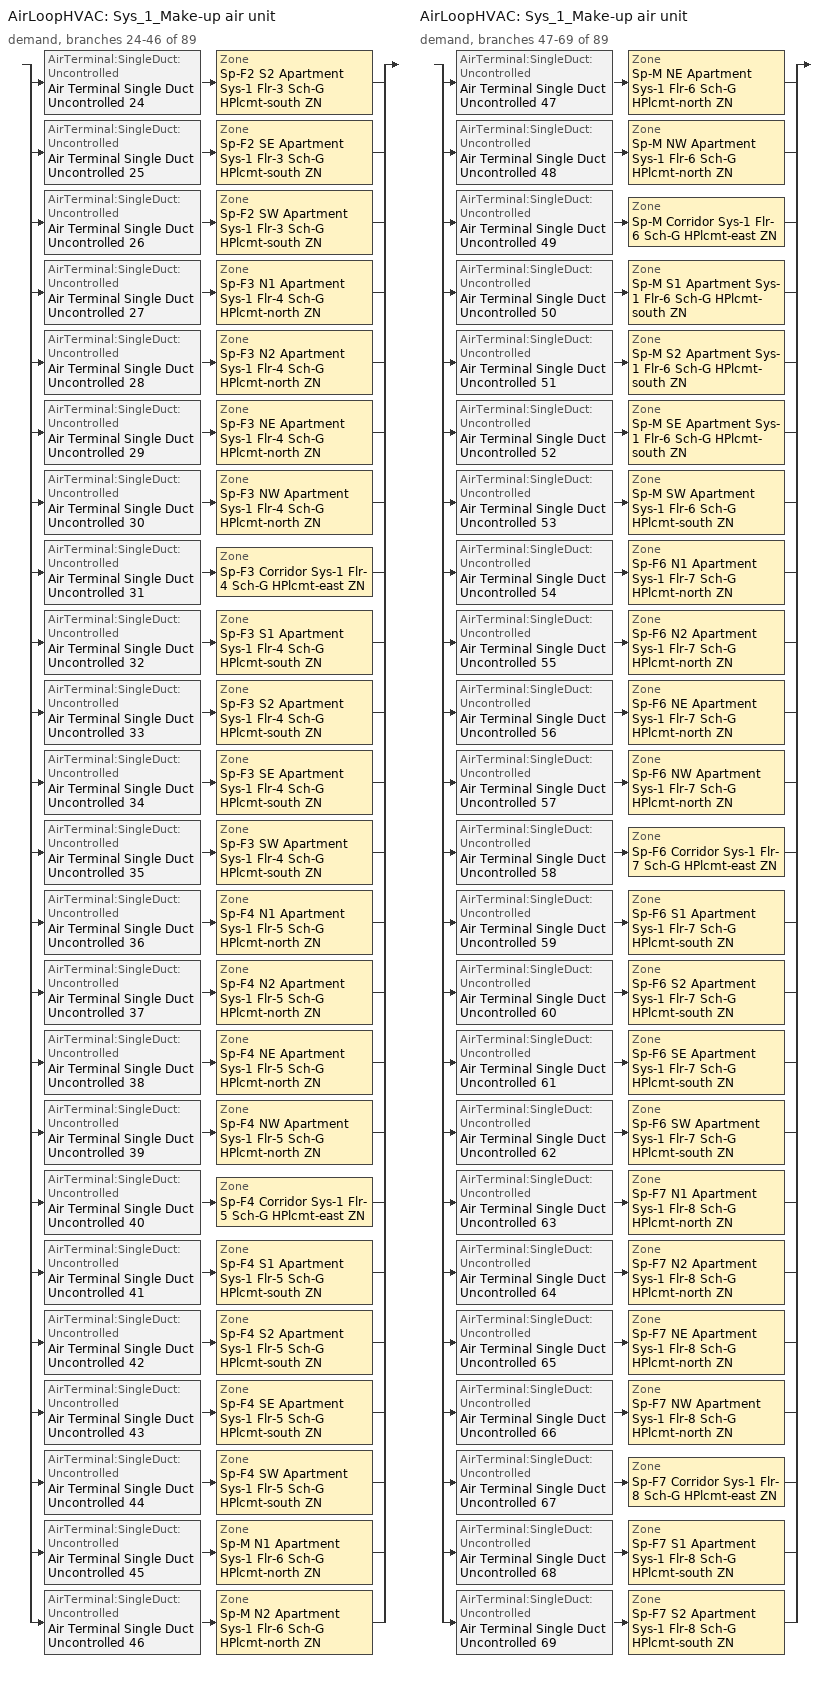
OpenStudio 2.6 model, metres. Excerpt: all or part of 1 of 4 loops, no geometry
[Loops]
AirLoopHVAC 'Sys_1_Make-up air unit'
 demand, branches 24-46 of 89: split
  | AirTerminal:SingleDuct:Uncontrolled 'Air Terminal Single Duct Uncontrolled 24' > Zone 'Sp-F2 S2 Apartment Sys-1 Flr-3 Sch-G HPlcmt-south ZN'
  | AirTerminal:SingleDuct:Uncontrolled 'Air Terminal Single Duct Uncontrolled 25' > Zone 'Sp-F2 SE Apartment Sys-1 Flr-3 Sch-G HPlcmt-south ZN'
  | AirTerminal:SingleDuct:Uncontrolled 'Air Terminal Single Duct Uncontrolled 26' > Zone 'Sp-F2 SW Apartment Sys-1 Flr-3 Sch-G HPlcmt-south ZN'
  | AirTerminal:SingleDuct:Uncontrolled 'Air Terminal Single Duct Uncontrolled 27' > Zone 'Sp-F3 N1 Apartment Sys-1 Flr-4 Sch-G HPlcmt-north ZN'
  | AirTerminal:SingleDuct:Uncontrolled 'Air Terminal Single Duct Uncontrolled 28' > Zone 'Sp-F3 N2 Apartment Sys-1 Flr-4 Sch-G HPlcmt-north ZN'
  | AirTerminal:SingleDuct:Uncontrolled 'Air Terminal Single Duct Uncontrolled 29' > Zone 'Sp-F3 NE Apartment Sys-1 Flr-4 Sch-G HPlcmt-north ZN'
  | AirTerminal:SingleDuct:Uncontrolled 'Air Terminal Single Duct Uncontrolled 30' > Zone 'Sp-F3 NW Apartment Sys-1 Flr-4 Sch-G HPlcmt-north ZN'
  | AirTerminal:SingleDuct:Uncontrolled 'Air Terminal Single Duct Uncontrolled 31' > Zone 'Sp-F3 Corridor Sys-1 Flr-4 Sch-G HPlcmt-east ZN'
  | AirTerminal:SingleDuct:Uncontrolled 'Air Terminal Single Duct Uncontrolled 32' > Zone 'Sp-F3 S1 Apartment Sys-1 Flr-4 Sch-G HPlcmt-south ZN'
  | AirTerminal:SingleDuct:Uncontrolled 'Air Terminal Single Duct Uncontrolled 33' > Zone 'Sp-F3 S2 Apartment Sys-1 Flr-4 Sch-G HPlcmt-south ZN'
  | AirTerminal:SingleDuct:Uncontrolled 'Air Terminal Single Duct Uncontrolled 34' > Zone 'Sp-F3 SE Apartment Sys-1 Flr-4 Sch-G HPlcmt-south ZN'
  | AirTerminal:SingleDuct:Uncontrolled 'Air Terminal Single Duct Uncontrolled 35' > Zone 'Sp-F3 SW Apartment Sys-1 Flr-4 Sch-G HPlcmt-south ZN'
  | AirTerminal:SingleDuct:Uncontrolled 'Air Terminal Single Duct Uncontrolled 36' > Zone 'Sp-F4 N1 Apartment Sys-1 Flr-5 Sch-G HPlcmt-north ZN'
  | AirTerminal:SingleDuct:Uncontrolled 'Air Terminal Single Duct Uncontrolled 37' > Zone 'Sp-F4 N2 Apartment Sys-1 Flr-5 Sch-G HPlcmt-north ZN'
  | AirTerminal:SingleDuct:Uncontrolled 'Air Terminal Single Duct Uncontrolled 38' > Zone 'Sp-F4 NE Apartment Sys-1 Flr-5 Sch-G HPlcmt-north ZN'
  | AirTerminal:SingleDuct:Uncontrolled 'Air Terminal Single Duct Uncontrolled 39' > Zone 'Sp-F4 NW Apartment Sys-1 Flr-5 Sch-G HPlcmt-north ZN'
  | AirTerminal:SingleDuct:Uncontrolled 'Air Terminal Single Duct Uncontrolled 40' > Zone 'Sp-F4 Corridor Sys-1 Flr-5 Sch-G HPlcmt-east ZN'
  | AirTerminal:SingleDuct:Uncontrolled 'Air Terminal Single Duct Uncontrolled 41' > Zone 'Sp-F4 S1 Apartment Sys-1 Flr-5 Sch-G HPlcmt-south ZN'
  | AirTerminal:SingleDuct:Uncontrolled 'Air Terminal Single Duct Uncontrolled 42' > Zone 'Sp-F4 S2 Apartment Sys-1 Flr-5 Sch-G HPlcmt-south ZN'
  | AirTerminal:SingleDuct:Uncontrolled 'Air Terminal Single Duct Uncontrolled 43' > Zone 'Sp-F4 SE Apartment Sys-1 Flr-5 Sch-G HPlcmt-south ZN'
  | AirTerminal:SingleDuct:Uncontrolled 'Air Terminal Single Duct Uncontrolled 44' > Zone 'Sp-F4 SW Apartment Sys-1 Flr-5 Sch-G HPlcmt-south ZN'
  | AirTerminal:SingleDuct:Uncontrolled 'Air Terminal Single Duct Uncontrolled 45' > Zone 'Sp-M N1 Apartment Sys-1 Flr-6 Sch-G HPlcmt-north ZN'
  | AirTerminal:SingleDuct:Uncontrolled 'Air Terminal Single Duct Uncontrolled 46' > Zone 'Sp-M N2 Apartment Sys-1 Flr-6 Sch-G HPlcmt-north ZN'
AirLoopHVAC 'Sys_1_Make-up air unit'
 demand, branches 47-69 of 89: split
  | AirTerminal:SingleDuct:Uncontrolled 'Air Terminal Single Duct Uncontrolled 47' > Zone 'Sp-M NE Apartment Sys-1 Flr-6 Sch-G HPlcmt-north ZN'
  | AirTerminal:SingleDuct:Uncontrolled 'Air Terminal Single Duct Uncontrolled 48' > Zone 'Sp-M NW Apartment Sys-1 Flr-6 Sch-G HPlcmt-north ZN'
  | AirTerminal:SingleDuct:Uncontrolled 'Air Terminal Single Duct Uncontrolled 49' > Zone 'Sp-M Corridor Sys-1 Flr-6 Sch-G HPlcmt-east ZN'
  | AirTerminal:SingleDuct:Uncontrolled 'Air Terminal Single Duct Uncontrolled 50' > Zone 'Sp-M S1 Apartment Sys-1 Flr-6 Sch-G HPlcmt-south ZN'
  | AirTerminal:SingleDuct:Uncontrolled 'Air Terminal Single Duct Uncontrolled 51' > Zone 'Sp-M S2 Apartment Sys-1 Flr-6 Sch-G HPlcmt-south ZN'
  | AirTerminal:SingleDuct:Uncontrolled 'Air Terminal Single Duct Uncontrolled 52' > Zone 'Sp-M SE Apartment Sys-1 Flr-6 Sch-G HPlcmt-south ZN'
  | AirTerminal:SingleDuct:Uncontrolled 'Air Terminal Single Duct Uncontrolled 53' > Zone 'Sp-M SW Apartment Sys-1 Flr-6 Sch-G HPlcmt-south ZN'
  | AirTerminal:SingleDuct:Uncontrolled 'Air Terminal Single Duct Uncontrolled 54' > Zone 'Sp-F6 N1 Apartment Sys-1 Flr-7 Sch-G HPlcmt-north ZN'
  | AirTerminal:SingleDuct:Uncontrolled 'Air Terminal Single Duct Uncontrolled 55' > Zone 'Sp-F6 N2 Apartment Sys-1 Flr-7 Sch-G HPlcmt-north ZN'
  | AirTerminal:SingleDuct:Uncontrolled 'Air Terminal Single Duct Uncontrolled 56' > Zone 'Sp-F6 NE Apartment Sys-1 Flr-7 Sch-G HPlcmt-north ZN'
  | AirTerminal:SingleDuct:Uncontrolled 'Air Terminal Single Duct Uncontrolled 57' > Zone 'Sp-F6 NW Apartment Sys-1 Flr-7 Sch-G HPlcmt-north ZN'
  | AirTerminal:SingleDuct:Uncontrolled 'Air Terminal Single Duct Uncontrolled 58' > Zone 'Sp-F6 Corridor Sys-1 Flr-7 Sch-G HPlcmt-east ZN'
  | AirTerminal:SingleDuct:Uncontrolled 'Air Terminal Single Duct Uncontrolled 59' > Zone 'Sp-F6 S1 Apartment Sys-1 Flr-7 Sch-G HPlcmt-south ZN'
  | AirTerminal:SingleDuct:Uncontrolled 'Air Terminal Single Duct Uncontrolled 60' > Zone 'Sp-F6 S2 Apartment Sys-1 Flr-7 Sch-G HPlcmt-south ZN'
  | AirTerminal:SingleDuct:Uncontrolled 'Air Terminal Single Duct Uncontrolled 61' > Zone 'Sp-F6 SE Apartment Sys-1 Flr-7 Sch-G HPlcmt-south ZN'
  | AirTerminal:SingleDuct:Uncontrolled 'Air Terminal Single Duct Uncontrolled 62' > Zone 'Sp-F6 SW Apartment Sys-1 Flr-7 Sch-G HPlcmt-south ZN'
  | AirTerminal:SingleDuct:Uncontrolled 'Air Terminal Single Duct Uncontrolled 63' > Zone 'Sp-F7 N1 Apartment Sys-1 Flr-8 Sch-G HPlcmt-north ZN'
  | AirTerminal:SingleDuct:Uncontrolled 'Air Terminal Single Duct Uncontrolled 64' > Zone 'Sp-F7 N2 Apartment Sys-1 Flr-8 Sch-G HPlcmt-north ZN'
  | AirTerminal:SingleDuct:Uncontrolled 'Air Terminal Single Duct Uncontrolled 65' > Zone 'Sp-F7 NE Apartment Sys-1 Flr-8 Sch-G HPlcmt-north ZN'
  | AirTerminal:SingleDuct:Uncontrolled 'Air Terminal Single Duct Uncontrolled 66' > Zone 'Sp-F7 NW Apartment Sys-1 Flr-8 Sch-G HPlcmt-north ZN'
  | AirTerminal:SingleDuct:Uncontrolled 'Air Terminal Single Duct Uncontrolled 67' > Zone 'Sp-F7 Corridor Sys-1 Flr-8 Sch-G HPlcmt-east ZN'
  | AirTerminal:SingleDuct:Uncontrolled 'Air Terminal Single Duct Uncontrolled 68' > Zone 'Sp-F7 S1 Apartment Sys-1 Flr-8 Sch-G HPlcmt-south ZN'
  | AirTerminal:SingleDuct:Uncontrolled 'Air Terminal Single Duct Uncontrolled 69' > Zone 'Sp-F7 S2 Apartment Sys-1 Flr-8 Sch-G HPlcmt-south ZN'
[Sizing:Zone] Zone Cooling Design Supply Air Temperature Input Method=SupplyAirTemperature; Zone Cooling Design Supply Air Temperature {C}=13; Zone Cooling Design Supply Air Temperature Difference {deltaC}=11.11; Zone Heating Design Supply Air Temperature Input Method=SupplyAirTemperature; Zone Heating Design Supply Air Temperature {C}=43; Zone Heating Design Supply Air Temperature Difference {deltaC}=11.11; Zone Cooling Design Supply Air Humidity Ratio {kg-H2O/kg-air}=0.0085; Zone Heating Design Supply Air Humidity Ratio {kg-H2O/kg-air}=0.008; Zone Heating Sizing Factor=1.3; Zone Cooling Sizing Factor=1.1; Cooling Design Air Flow Method=DesignDay; Heating Design Air Flow Method=DesignDay; Account for Dedicated Outdoor Air System=No; Dedicated Outdoor Air System Control Strategy=NeutralSupplyAir; Dedicated Outdoor Air Low Setpoint Temperature for Design {C}=autosize; Dedicated Outdoor Air High Setpoint Temperature for Design {C}=autosize
Sp-F2 S2 Apartment Sys-1 Flr-3 Sch-G HPlcmt-south ZN; Sp-F2 SE Apartment Sys-1 Flr-3 Sch-G HPlcmt-south ZN; Sp-F2 SW Apartment Sys-1 Flr-3 Sch-G HPlcmt-south ZN; Sp-F3 N1 Apartment Sys-1 Flr-4 Sch-G HPlcmt-north ZN; Sp-F3 N2 Apartment Sys-1 Flr-4 Sch-G HPlcmt-north ZN; Sp-F3 NE Apartment Sys-1 Flr-4 Sch-G HPlcmt-north ZN; Sp-F3 NW Apartment Sys-1 Flr-4 Sch-G HPlcmt-north ZN; Sp-F3 Corridor Sys-1 Flr-4 Sch-G HPlcmt-east ZN; Sp-F3 S1 Apartment Sys-1 Flr-4 Sch-G HPlcmt-south ZN; Sp-F3 S2 Apartment Sys-1 Flr-4 Sch-G HPlcmt-south ZN; Sp-F3 SE Apartment Sys-1 Flr-4 Sch-G HPlcmt-south ZN; Sp-F3 SW Apartment Sys-1 Flr-4 Sch-G HPlcmt-south ZN; Sp-F4 N1 Apartment Sys-1 Flr-5 Sch-G HPlcmt-north ZN; Sp-F4 N2 Apartment Sys-1 Flr-5 Sch-G HPlcmt-north ZN; Sp-F4 NE Apartment Sys-1 Flr-5 Sch-G HPlcmt-north ZN; Sp-F4 NW Apartment Sys-1 Flr-5 Sch-G HPlcmt-north ZN; Sp-F4 Corridor Sys-1 Flr-5 Sch-G HPlcmt-east ZN; Sp-F4 S1 Apartment Sys-1 Flr-5 Sch-G HPlcmt-south ZN; Sp-F4 S2 Apartment Sys-1 Flr-5 Sch-G HPlcmt-south ZN; Sp-F4 SE Apartment Sys-1 Flr-5 Sch-G HPlcmt-south ZN; Sp-F4 SW Apartment Sys-1 Flr-5 Sch-G HPlcmt-south ZN; Sp-M N1 Apartment Sys-1 Flr-6 Sch-G HPlcmt-north ZN; Sp-M N2 Apartment Sys-1 Flr-6 Sch-G HPlcmt-north ZN; Sp-M NE Apartment Sys-1 Flr-6 Sch-G HPlcmt-north ZN; Sp-M NW Apartment Sys-1 Flr-6 Sch-G HPlcmt-north ZN; Sp-M Corridor Sys-1 Flr-6 Sch-G HPlcmt-east ZN; Sp-M S1 Apartment Sys-1 Flr-6 Sch-G HPlcmt-south ZN; Sp-M S2 Apartment Sys-1 Flr-6 Sch-G HPlcmt-south ZN; Sp-M SE Apartment Sys-1 Flr-6 Sch-G HPlcmt-south ZN; Sp-M SW Apartment Sys-1 Flr-6 Sch-G HPlcmt-south ZN; Sp-F6 N1 Apartment Sys-1 Flr-7 Sch-G HPlcmt-north ZN; Sp-F6 N2 Apartment Sys-1 Flr-7 Sch-G HPlcmt-north ZN; Sp-F6 NE Apartment Sys-1 Flr-7 Sch-G HPlcmt-north ZN; Sp-F6 NW Apartment Sys-1 Flr-7 Sch-G HPlcmt-north ZN; Sp-F6 Corridor Sys-1 Flr-7 Sch-G HPlcmt-east ZN; Sp-F6 S1 Apartment Sys-1 Flr-7 Sch-G HPlcmt-south ZN; Sp-F6 S2 Apartment Sys-1 Flr-7 Sch-G HPlcmt-south ZN; Sp-F6 SE Apartment Sys-1 Flr-7 Sch-G HPlcmt-south ZN; Sp-F6 SW Apartment Sys-1 Flr-7 Sch-G HPlcmt-south ZN; Sp-F7 N1 Apartment Sys-1 Flr-8 Sch-G HPlcmt-north ZN; Sp-F7 N2 Apartment Sys-1 Flr-8 Sch-G HPlcmt-north ZN; Sp-F7 NE Apartment Sys-1 Flr-8 Sch-G HPlcmt-north ZN; Sp-F7 NW Apartment Sys-1 Flr-8 Sch-G HPlcmt-north ZN; Sp-F7 Corridor Sys-1 Flr-8 Sch-G HPlcmt-east ZN; Sp-F7 S1 Apartment Sys-1 Flr-8 Sch-G HPlcmt-south ZN; Sp-F7 S2 Apartment Sys-1 Flr-8 Sch-G HPlcmt-south ZN
[Zone equipment]
Sp-F2 S2 Apartment Sys-1 Flr-3 Sch-G HPlcmt-south ZN: Sp-F2 S2 Apartment Sys-1 Flr-3 Sch-G HPlcmt-south ZN PTAC, Air Terminal Single Duct Uncontrolled 24, Sp-F2 S2 Apartment Sys-1 Flr-3 Sch-G HPlcmt-south ZN Elec Baseboard
Sp-F2 SE Apartment Sys-1 Flr-3 Sch-G HPlcmt-south ZN: Sp-F2 SE Apartment Sys-1 Flr-3 Sch-G HPlcmt-south ZN PTAC, Air Terminal Single Duct Uncontrolled 25, Sp-F2 SE Apartment Sys-1 Flr-3 Sch-G HPlcmt-south ZN Elec Baseboard
Sp-F2 SW Apartment Sys-1 Flr-3 Sch-G HPlcmt-south ZN: Sp-F2 SW Apartment Sys-1 Flr-3 Sch-G HPlcmt-south ZN PTAC, Air Terminal Single Duct Uncontrolled 26, Sp-F2 SW Apartment Sys-1 Flr-3 Sch-G HPlcmt-south ZN Elec Baseboard
Sp-F3 N1 Apartment Sys-1 Flr-4 Sch-G HPlcmt-north ZN: Sp-F3 N1 Apartment Sys-1 Flr-4 Sch-G HPlcmt-north ZN PTAC, Air Terminal Single Duct Uncontrolled 27, Sp-F3 N1 Apartment Sys-1 Flr-4 Sch-G HPlcmt-north ZN Elec Baseboard
Sp-F3 N2 Apartment Sys-1 Flr-4 Sch-G HPlcmt-north ZN: Sp-F3 N2 Apartment Sys-1 Flr-4 Sch-G HPlcmt-north ZN PTAC, Air Terminal Single Duct Uncontrolled 28, Sp-F3 N2 Apartment Sys-1 Flr-4 Sch-G HPlcmt-north ZN Elec Baseboard
Sp-F3 NE Apartment Sys-1 Flr-4 Sch-G HPlcmt-north ZN: Sp-F3 NE Apartment Sys-1 Flr-4 Sch-G HPlcmt-north ZN PTAC, Air Terminal Single Duct Uncontrolled 29, Sp-F3 NE Apartment Sys-1 Flr-4 Sch-G HPlcmt-north ZN Elec Baseboard
Sp-F3 NW Apartment Sys-1 Flr-4 Sch-G HPlcmt-north ZN: Sp-F3 NW Apartment Sys-1 Flr-4 Sch-G HPlcmt-north ZN PTAC, Air Terminal Single Duct Uncontrolled 30, Sp-F3 NW Apartment Sys-1 Flr-4 Sch-G HPlcmt-north ZN Elec Baseboard
Sp-F3 Corridor Sys-1 Flr-4 Sch-G HPlcmt-east ZN: Sp-F3 Corridor Sys-1 Flr-4 Sch-G HPlcmt-east ZN PTAC, Air Terminal Single Duct Uncontrolled 31, Sp-F3 Corridor Sys-1 Flr-4 Sch-G HPlcmt-east ZN Elec Baseboard
Sp-F3 S1 Apartment Sys-1 Flr-4 Sch-G HPlcmt-south ZN: Sp-F3 S1 Apartment Sys-1 Flr-4 Sch-G HPlcmt-south ZN PTAC, Air Terminal Single Duct Uncontrolled 32, Sp-F3 S1 Apartment Sys-1 Flr-4 Sch-G HPlcmt-south ZN Elec Baseboard
Sp-F3 S2 Apartment Sys-1 Flr-4 Sch-G HPlcmt-south ZN: Sp-F3 S2 Apartment Sys-1 Flr-4 Sch-G HPlcmt-south ZN PTAC, Air Terminal Single Duct Uncontrolled 33, Sp-F3 S2 Apartment Sys-1 Flr-4 Sch-G HPlcmt-south ZN Elec Baseboard
Sp-F3 SE Apartment Sys-1 Flr-4 Sch-G HPlcmt-south ZN: Sp-F3 SE Apartment Sys-1 Flr-4 Sch-G HPlcmt-south ZN PTAC, Air Terminal Single Duct Uncontrolled 34, Sp-F3 SE Apartment Sys-1 Flr-4 Sch-G HPlcmt-south ZN Elec Baseboard
Sp-F3 SW Apartment Sys-1 Flr-4 Sch-G HPlcmt-south ZN: Sp-F3 SW Apartment Sys-1 Flr-4 Sch-G HPlcmt-south ZN PTAC, Air Terminal Single Duct Uncontrolled 35, Sp-F3 SW Apartment Sys-1 Flr-4 Sch-G HPlcmt-south ZN Elec Baseboard
Sp-F4 N1 Apartment Sys-1 Flr-5 Sch-G HPlcmt-north ZN: Sp-F4 N1 Apartment Sys-1 Flr-5 Sch-G HPlcmt-north ZN PTAC, Air Terminal Single Duct Uncontrolled 36, Sp-F4 N1 Apartment Sys-1 Flr-5 Sch-G HPlcmt-north ZN Elec Baseboard
Sp-F4 N2 Apartment Sys-1 Flr-5 Sch-G HPlcmt-north ZN: Sp-F4 N2 Apartment Sys-1 Flr-5 Sch-G HPlcmt-north ZN PTAC, Air Terminal Single Duct Uncontrolled 37, Sp-F4 N2 Apartment Sys-1 Flr-5 Sch-G HPlcmt-north ZN Elec Baseboard
Sp-F4 NE Apartment Sys-1 Flr-5 Sch-G HPlcmt-north ZN: Sp-F4 NE Apartment Sys-1 Flr-5 Sch-G HPlcmt-north ZN PTAC, Air Terminal Single Duct Uncontrolled 38, Sp-F4 NE Apartment Sys-1 Flr-5 Sch-G HPlcmt-north ZN Elec Baseboard
Sp-F4 NW Apartment Sys-1 Flr-5 Sch-G HPlcmt-north ZN: Sp-F4 NW Apartment Sys-1 Flr-5 Sch-G HPlcmt-north ZN PTAC, Air Terminal Single Duct Uncontrolled 39, Sp-F4 NW Apartment Sys-1 Flr-5 Sch-G HPlcmt-north ZN Elec Baseboard
Sp-F4 Corridor Sys-1 Flr-5 Sch-G HPlcmt-east ZN: Sp-F4 Corridor Sys-1 Flr-5 Sch-G HPlcmt-east ZN PTAC, Air Terminal Single Duct Uncontrolled 40, Sp-F4 Corridor Sys-1 Flr-5 Sch-G HPlcmt-east ZN Elec Baseboard
Sp-F4 S1 Apartment Sys-1 Flr-5 Sch-G HPlcmt-south ZN: Sp-F4 S1 Apartment Sys-1 Flr-5 Sch-G HPlcmt-south ZN PTAC, Air Terminal Single Duct Uncontrolled 41, Sp-F4 S1 Apartment Sys-1 Flr-5 Sch-G HPlcmt-south ZN Elec Baseboard
Sp-F4 S2 Apartment Sys-1 Flr-5 Sch-G HPlcmt-south ZN: Sp-F4 S2 Apartment Sys-1 Flr-5 Sch-G HPlcmt-south ZN PTAC, Air Terminal Single Duct Uncontrolled 42, Sp-F4 S2 Apartment Sys-1 Flr-5 Sch-G HPlcmt-south ZN Elec Baseboard
Sp-F4 SE Apartment Sys-1 Flr-5 Sch-G HPlcmt-south ZN: Sp-F4 SE Apartment Sys-1 Flr-5 Sch-G HPlcmt-south ZN PTAC, Air Terminal Single Duct Uncontrolled 43, Sp-F4 SE Apartment Sys-1 Flr-5 Sch-G HPlcmt-south ZN Elec Baseboard
Sp-F4 SW Apartment Sys-1 Flr-5 Sch-G HPlcmt-south ZN: Sp-F4 SW Apartment Sys-1 Flr-5 Sch-G HPlcmt-south ZN PTAC, Air Terminal Single Duct Uncontrolled 44, Sp-F4 SW Apartment Sys-1 Flr-5 Sch-G HPlcmt-south ZN Elec Baseboard
Sp-M N1 Apartment Sys-1 Flr-6 Sch-G HPlcmt-north ZN: Sp-M N1 Apartment Sys-1 Flr-6 Sch-G HPlcmt-north ZN PTAC, Air Terminal Single Duct Uncontrolled 45, Sp-M N1 Apartment Sys-1 Flr-6 Sch-G HPlcmt-north ZN Elec Baseboard
Sp-M N2 Apartment Sys-1 Flr-6 Sch-G HPlcmt-north ZN: Sp-M N2 Apartment Sys-1 Flr-6 Sch-G HPlcmt-north ZN PTAC, Air Terminal Single Duct Uncontrolled 46, Sp-M N2 Apartment Sys-1 Flr-6 Sch-G HPlcmt-north ZN Elec Baseboard
Sp-M NE Apartment Sys-1 Flr-6 Sch-G HPlcmt-north ZN: Sp-M NE Apartment Sys-1 Flr-6 Sch-G HPlcmt-north ZN PTAC, Air Terminal Single Duct Uncontrolled 47, Sp-M NE Apartment Sys-1 Flr-6 Sch-G HPlcmt-north ZN Elec Baseboard
Sp-M NW Apartment Sys-1 Flr-6 Sch-G HPlcmt-north ZN: Sp-M NW Apartment Sys-1 Flr-6 Sch-G HPlcmt-north ZN PTAC, Air Terminal Single Duct Uncontrolled 48, Sp-M NW Apartment Sys-1 Flr-6 Sch-G HPlcmt-north ZN Elec Baseboard
Sp-M Corridor Sys-1 Flr-6 Sch-G HPlcmt-east ZN: Sp-M Corridor Sys-1 Flr-6 Sch-G HPlcmt-east ZN PTAC, Air Terminal Single Duct Uncontrolled 49, Sp-M Corridor Sys-1 Flr-6 Sch-G HPlcmt-east ZN Elec Baseboard
Sp-M S1 Apartment Sys-1 Flr-6 Sch-G HPlcmt-south ZN: Sp-M S1 Apartment Sys-1 Flr-6 Sch-G HPlcmt-south ZN PTAC, Air Terminal Single Duct Uncontrolled 50, Sp-M S1 Apartment Sys-1 Flr-6 Sch-G HPlcmt-south ZN Elec Baseboard
Sp-M S2 Apartment Sys-1 Flr-6 Sch-G HPlcmt-south ZN: Sp-M S2 Apartment Sys-1 Flr-6 Sch-G HPlcmt-south ZN PTAC, Air Terminal Single Duct Uncontrolled 51, Sp-M S2 Apartment Sys-1 Flr-6 Sch-G HPlcmt-south ZN Elec Baseboard
Sp-M SE Apartment Sys-1 Flr-6 Sch-G HPlcmt-south ZN: Sp-M SE Apartment Sys-1 Flr-6 Sch-G HPlcmt-south ZN PTAC, Air Terminal Single Duct Uncontrolled 52, Sp-M SE Apartment Sys-1 Flr-6 Sch-G HPlcmt-south ZN Elec Baseboard
Sp-M SW Apartment Sys-1 Flr-6 Sch-G HPlcmt-south ZN: Sp-M SW Apartment Sys-1 Flr-6 Sch-G HPlcmt-south ZN PTAC, Air Terminal Single Duct Uncontrolled 53, Sp-M SW Apartment Sys-1 Flr-6 Sch-G HPlcmt-south ZN Elec Baseboard
Sp-F6 N1 Apartment Sys-1 Flr-7 Sch-G HPlcmt-north ZN: Sp-F6 N1 Apartment Sys-1 Flr-7 Sch-G HPlcmt-north ZN PTAC, Air Terminal Single Duct Uncontrolled 54, Sp-F6 N1 Apartment Sys-1 Flr-7 Sch-G HPlcmt-north ZN Elec Baseboard
Sp-F6 N2 Apartment Sys-1 Flr-7 Sch-G HPlcmt-north ZN: Sp-F6 N2 Apartment Sys-1 Flr-7 Sch-G HPlcmt-north ZN PTAC, Air Terminal Single Duct Uncontrolled 55, Sp-F6 N2 Apartment Sys-1 Flr-7 Sch-G HPlcmt-north ZN Elec Baseboard
Sp-F6 NE Apartment Sys-1 Flr-7 Sch-G HPlcmt-north ZN: Sp-F6 NE Apartment Sys-1 Flr-7 Sch-G HPlcmt-north ZN PTAC, Air Terminal Single Duct Uncontrolled 56, Sp-F6 NE Apartment Sys-1 Flr-7 Sch-G HPlcmt-north ZN Elec Baseboard
Sp-F6 NW Apartment Sys-1 Flr-7 Sch-G HPlcmt-north ZN: Sp-F6 NW Apartment Sys-1 Flr-7 Sch-G HPlcmt-north ZN PTAC, Air Terminal Single Duct Uncontrolled 57, Sp-F6 NW Apartment Sys-1 Flr-7 Sch-G HPlcmt-north ZN Elec Baseboard
Sp-F6 Corridor Sys-1 Flr-7 Sch-G HPlcmt-east ZN: Sp-F6 Corridor Sys-1 Flr-7 Sch-G HPlcmt-east ZN PTAC, Air Terminal Single Duct Uncontrolled 58, Sp-F6 Corridor Sys-1 Flr-7 Sch-G HPlcmt-east ZN Elec Baseboard
Sp-F6 S1 Apartment Sys-1 Flr-7 Sch-G HPlcmt-south ZN: Sp-F6 S1 Apartment Sys-1 Flr-7 Sch-G HPlcmt-south ZN PTAC, Air Terminal Single Duct Uncontrolled 59, Sp-F6 S1 Apartment Sys-1 Flr-7 Sch-G HPlcmt-south ZN Elec Baseboard
Sp-F6 S2 Apartment Sys-1 Flr-7 Sch-G HPlcmt-south ZN: Sp-F6 S2 Apartment Sys-1 Flr-7 Sch-G HPlcmt-south ZN PTAC, Air Terminal Single Duct Uncontrolled 60, Sp-F6 S2 Apartment Sys-1 Flr-7 Sch-G HPlcmt-south ZN Elec Baseboard
Sp-F6 SE Apartment Sys-1 Flr-7 Sch-G HPlcmt-south ZN: Sp-F6 SE Apartment Sys-1 Flr-7 Sch-G HPlcmt-south ZN PTAC, Air Terminal Single Duct Uncontrolled 61, Sp-F6 SE Apartment Sys-1 Flr-7 Sch-G HPlcmt-south ZN Elec Baseboard
Sp-F6 SW Apartment Sys-1 Flr-7 Sch-G HPlcmt-south ZN: Sp-F6 SW Apartment Sys-1 Flr-7 Sch-G HPlcmt-south ZN PTAC, Air Terminal Single Duct Uncontrolled 62, Sp-F6 SW Apartment Sys-1 Flr-7 Sch-G HPlcmt-south ZN Elec Baseboard
Sp-F7 N1 Apartment Sys-1 Flr-8 Sch-G HPlcmt-north ZN: Sp-F7 N1 Apartment Sys-1 Flr-8 Sch-G HPlcmt-north ZN PTAC, Air Terminal Single Duct Uncontrolled 63, Sp-F7 N1 Apartment Sys-1 Flr-8 Sch-G HPlcmt-north ZN Elec Baseboard
Sp-F7 N2 Apartment Sys-1 Flr-8 Sch-G HPlcmt-north ZN: Sp-F7 N2 Apartment Sys-1 Flr-8 Sch-G HPlcmt-north ZN PTAC, Air Terminal Single Duct Uncontrolled 64, Sp-F7 N2 Apartment Sys-1 Flr-8 Sch-G HPlcmt-north ZN Elec Baseboard
Sp-F7 NE Apartment Sys-1 Flr-8 Sch-G HPlcmt-north ZN: Sp-F7 NE Apartment Sys-1 Flr-8 Sch-G HPlcmt-north ZN PTAC, Air Terminal Single Duct Uncontrolled 65, Sp-F7 NE Apartment Sys-1 Flr-8 Sch-G HPlcmt-north ZN Elec Baseboard
Sp-F7 NW Apartment Sys-1 Flr-8 Sch-G HPlcmt-north ZN: Sp-F7 NW Apartment Sys-1 Flr-8 Sch-G HPlcmt-north ZN PTAC, Air Terminal Single Duct Uncontrolled 66, Sp-F7 NW Apartment Sys-1 Flr-8 Sch-G HPlcmt-north ZN Elec Baseboard
Sp-F7 Corridor Sys-1 Flr-8 Sch-G HPlcmt-east ZN: Sp-F7 Corridor Sys-1 Flr-8 Sch-G HPlcmt-east ZN PTAC, Air Terminal Single Duct Uncontrolled 67, Sp-F7 Corridor Sys-1 Flr-8 Sch-G HPlcmt-east ZN Elec Baseboard
Sp-F7 S1 Apartment Sys-1 Flr-8 Sch-G HPlcmt-south ZN: Sp-F7 S1 Apartment Sys-1 Flr-8 Sch-G HPlcmt-south ZN PTAC, Air Terminal Single Duct Uncontrolled 68, Sp-F7 S1 Apartment Sys-1 Flr-8 Sch-G HPlcmt-south ZN Elec Baseboard
Sp-F7 S2 Apartment Sys-1 Flr-8 Sch-G HPlcmt-south ZN: Sp-F7 S2 Apartment Sys-1 Flr-8 Sch-G HPlcmt-south ZN PTAC, Air Terminal Single Duct Uncontrolled 69, Sp-F7 S2 Apartment Sys-1 Flr-8 Sch-G HPlcmt-south ZN Elec Baseboard
[Coil:Heating:Electric] Availability Schedule=ON_OFF_ALWAYS_OFF
Coil Heating Electric 24; Coil Heating Electric 25; Coil Heating Electric 26; Coil Heating Electric 27; Coil Heating Electric 28; Coil Heating Electric 29; Coil Heating Electric 30; Coil Heating Electric 31; Coil Heating Electric 32; Coil Heating Electric 33; Coil Heating Electric 34; Coil Heating Electric 35; Coil Heating Electric 36; Coil Heating Electric 37; Coil Heating Electric 38; Coil Heating Electric 39; Coil Heating Electric 40; Coil Heating Electric 41; Coil Heating Electric 42; Coil Heating Electric 43; Coil Heating Electric 44; Coil Heating Electric 45; Coil Heating Electric 46; Coil Heating Electric 47; Coil Heating Electric 48; Coil Heating Electric 49; Coil Heating Electric 50; Coil Heating Electric 51; Coil Heating Electric 52; Coil Heating Electric 53; Coil Heating Electric 54; Coil Heating Electric 55; Coil Heating Electric 56; Coil Heating Electric 57; Coil Heating Electric 58; Coil Heating Electric 59; Coil Heating Electric 60; Coil Heating Electric 61; Coil Heating Electric 62; Coil Heating Electric 63; Coil Heating Electric 64; Coil Heating Electric 65; Coil Heating Electric 66; Coil Heating Electric 67; Coil Heating Electric 68; Coil Heating Electric 69
[Coil:Cooling:DX:SingleSpeed] Availability Schedule=Always On Discrete; Rated Total Cooling Capacity {W}=autosize; Rated Sensible Heat Ratio=autosize; Rated Air Flow Rate {m3/s}=autosize; Rated Evaporator Fan Power Per Volume Flow Rate {W/(m3/s)}=773.3; Total Cooling Capacity Function of Temperature Curve=DXCOOL-NECB2011-REF-CAPFT; Total Cooling Capacity Function of Flow Fraction Curve=DXCOOL-NECB2011-REF-CAPFFLOW; Energy Input Ratio Function of Temperature Curve=DXCOOL-NECB2011-REF-COOLEIRFT; Energy Input Ratio Function of Flow Fraction Curve=DXCOOL-NECB2011-REF-COOLEIRFFLOW; Part Load Fraction Correlation Curve=DXCOOL-NECB2011-REF-COOLPLFFPLR; Condenser Type=AirCooled; Evaporative Condenser Effectiveness=0; Evaporative Condenser Air Flow Rate {m3/s}=Autosize; Evaporative Condenser Pump Rated Power Consumption {W}=Autosize; Crankcase Heater Capacity {W}=0; Maximum Outdoor Dry-Bulb Temperature for Crankcase Heater Operation {C}=0; Basin Heater Capacity {W/K}=0; Basin Heater Setpoint Temperature {C}=10
Name | Rated COP {W/W}
Coil Cooling DX Single Speed 25 8kBtu/hr 10.8EER | 3.64241
Coil Cooling DX Single Speed 26 12kBtu/hr 9.9EER | 3.36784
Coil Cooling DX Single Speed 27 14kBtu/hr 9.5EER | 3.2234
Coil Cooling DX Single Speed 28 6kBtu/hr 11.0EER | 3.72661
Coil Cooling DX Single Speed 29 6kBtu/hr 11.0EER | 3.72649
Coil Cooling DX Single Speed 30 12kBtu/hr 10.0EER | 3.40494
Coil Cooling DX Single Speed 31 13kBtu/hr 9.8EER | 3.32643
Coil Cooling DX Single Speed 32 7kBtu/hr 11.0EER | 3.727
Coil Cooling DX Single Speed 33 8kBtu/hr 10.8EER | 3.6426
Coil Cooling DX Single Speed 34 8kBtu/hr 10.7EER | 3.63746
Coil Cooling DX Single Speed 35 12kBtu/hr 10.0EER | 3.37903
Coil Cooling DX Single Speed 36 14kBtu/hr 9.5EER | 3.21763
Coil Cooling DX Single Speed 37 6kBtu/hr 11.0EER | 3.72663
Coil Cooling DX Single Speed 38 6kBtu/hr 11.0EER | 3.72651
Coil Cooling DX Single Speed 39 12kBtu/hr 10.0EER | 3.40391
Coil Cooling DX Single Speed 40 13kBtu/hr 9.8EER | 3.32455
Coil Cooling DX Single Speed 41 7kBtu/hr 11.0EER; Coil Cooling DX Single Speed 50 7kBtu/hr 11.0EER; Coil Cooling DX Single Speed 59 7kBtu/hr 11.0EER | 3.72701
Coil Cooling DX Single Speed 42 8kBtu/hr 10.7EER | 3.63943
Coil Cooling DX Single Speed 43 8kBtu/hr 10.7EER | 3.63462
Coil Cooling DX Single Speed 44 12kBtu/hr 10.0EER | 3.38136
Coil Cooling DX Single Speed 45 14kBtu/hr 9.5EER | 3.21518
Coil Cooling DX Single Speed 46 6kBtu/hr 11.0EER; Coil Cooling DX Single Speed 55 6kBtu/hr 11.0EER | 3.72664
Coil Cooling DX Single Speed 47 6kBtu/hr 11.0EER | 3.72652
Coil Cooling DX Single Speed 48 12kBtu/hr 10.0EER | 3.40451
Coil Cooling DX Single Speed 49 13kBtu/hr 9.8EER | 3.32413
Coil Cooling DX Single Speed 51 8kBtu/hr 10.7EER | 3.63786
Coil Cooling DX Single Speed 52 8kBtu/hr 10.7EER | 3.63312
Coil Cooling DX Single Speed 53 12kBtu/hr 10.0EER | 3.38252
Coil Cooling DX Single Speed 54 14kBtu/hr 9.5EER | 3.21431
Coil Cooling DX Single Speed 56 6kBtu/hr 11.0EER; Coil Cooling DX Single Speed 65 6kBtu/hr 11.0EER | 3.72653
Coil Cooling DX Single Speed 57 12kBtu/hr 10.0EER | 3.40523
Coil Cooling DX Single Speed 58 13kBtu/hr 9.8EER | 3.32398
Coil Cooling DX Single Speed 60 8kBtu/hr 10.7EER | 3.63667
Coil Cooling DX Single Speed 61 8kBtu/hr 10.7EER | 3.63196
Coil Cooling DX Single Speed 62 12kBtu/hr 10.0EER | 3.38338
Coil Cooling DX Single Speed 63 14kBtu/hr 9.5EER | 3.21379
Coil Cooling DX Single Speed 64 6kBtu/hr 11.0EER | 3.72665
Coil Cooling DX Single Speed 66 12kBtu/hr 10.0EER | 3.40562
Coil Cooling DX Single Speed 67 13kBtu/hr 9.8EER | 3.32366
Coil Cooling DX Single Speed 68 7kBtu/hr 11.0EER | 3.72702
Coil Cooling DX Single Speed 69 8kBtu/hr 10.7EER | 3.63548
Coil Cooling DX Single Speed 70 8kBtu/hr 10.7EER | 3.63078
[Fan:ConstantVolume] Availability Schedule=Always On Discrete; Fan Efficiency=0.39975; Pressure Rise {Pa}=640; Maximum Flow Rate {m3/s}=AutoSize; Motor Efficiency=0.615
Fan Constant Volume 25; Fan Constant Volume 26; Fan Constant Volume 27; Fan Constant Volume 28; Fan Constant Volume 29; Fan Constant Volume 30; Fan Constant Volume 31; Fan Constant Volume 32; Fan Constant Volume 33; Fan Constant Volume 34; Fan Constant Volume 35; Fan Constant Volume 36; Fan Constant Volume 37; Fan Constant Volume 38; Fan Constant Volume 39; Fan Constant Volume 40; Fan Constant Volume 41; Fan Constant Volume 42; Fan Constant Volume 43; Fan Constant Volume 44; Fan Constant Volume 45; Fan Constant Volume 46; Fan Constant Volume 47; Fan Constant Volume 48; Fan Constant Volume 49; Fan Constant Volume 50; Fan Constant Volume 51; Fan Constant Volume 52; Fan Constant Volume 53; Fan Constant Volume 54; Fan Constant Volume 55; Fan Constant Volume 56; Fan Constant Volume 57; Fan Constant Volume 58; Fan Constant Volume 59; Fan Constant Volume 60; Fan Constant Volume 61; Fan Constant Volume 62; Fan Constant Volume 63; Fan Constant Volume 64; Fan Constant Volume 65; Fan Constant Volume 66; Fan Constant Volume 67; Fan Constant Volume 68; Fan Constant Volume 69; Fan Constant Volume 70
[ZoneHVAC:PackagedTerminalAirConditioner] Availability Schedule=Always On Discrete; Supply Air Flow Rate During Cooling Operation {m3/s}=Autosize; Supply Air Flow Rate During Heating Operation {m3/s}=Autosize; Supply Air Flow Rate When No Cooling or Heating is Needed {m3/s}=Autosize; Outdoor Air Flow Rate During Cooling Operation {m3/s}=1e-05; Outdoor Air Flow Rate During Heating Operation {m3/s}=1e-05; Outdoor Air Flow Rate When No Cooling or Heating is Needed {m3/s}=1e-05; Fan Placement=DrawThrough
Name | Supply Air Fan | Heating Coil | Cooling Coil
Sp-F2 S2 Apartment Sys-1 Flr-3 Sch-G HPlcmt-south ZN PTAC | Fan Constant Volume 25 | Coil Heating Electric 24 | Coil Cooling DX Single Speed 25 8kBtu/hr 10.8EER
Sp-F2 SE Apartment Sys-1 Flr-3 Sch-G HPlcmt-south ZN PTAC | Fan Constant Volume 26 | Coil Heating Electric 25 | Coil Cooling DX Single Speed 26 12kBtu/hr 9.9EER
Sp-F2 SW Apartment Sys-1 Flr-3 Sch-G HPlcmt-south ZN PTAC | Fan Constant Volume 27 | Coil Heating Electric 26 | Coil Cooling DX Single Speed 27 14kBtu/hr 9.5EER
Sp-F3 N1 Apartment Sys-1 Flr-4 Sch-G HPlcmt-north ZN PTAC | Fan Constant Volume 28 | Coil Heating Electric 27 | Coil Cooling DX Single Speed 28 6kBtu/hr 11.0EER
Sp-F3 N2 Apartment Sys-1 Flr-4 Sch-G HPlcmt-north ZN PTAC | Fan Constant Volume 29 | Coil Heating Electric 28 | Coil Cooling DX Single Speed 29 6kBtu/hr 11.0EER
Sp-F3 NE Apartment Sys-1 Flr-4 Sch-G HPlcmt-north ZN PTAC | Fan Constant Volume 30 | Coil Heating Electric 29 | Coil Cooling DX Single Speed 30 12kBtu/hr 10.0EER
Sp-F3 NW Apartment Sys-1 Flr-4 Sch-G HPlcmt-north ZN PTAC | Fan Constant Volume 31 | Coil Heating Electric 30 | Coil Cooling DX Single Speed 31 13kBtu/hr 9.8EER
Sp-F3 Corridor Sys-1 Flr-4 Sch-G HPlcmt-east ZN PTAC | Fan Constant Volume 32 | Coil Heating Electric 31 | Coil Cooling DX Single Speed 32 7kBtu/hr 11.0EER
Sp-F3 S1 Apartment Sys-1 Flr-4 Sch-G HPlcmt-south ZN PTAC | Fan Constant Volume 33 | Coil Heating Electric 32 | Coil Cooling DX Single Speed 33 8kBtu/hr 10.8EER
Sp-F3 S2 Apartment Sys-1 Flr-4 Sch-G HPlcmt-south ZN PTAC | Fan Constant Volume 34 | Coil Heating Electric 33 | Coil Cooling DX Single Speed 34 8kBtu/hr 10.7EER
Sp-F3 SE Apartment Sys-1 Flr-4 Sch-G HPlcmt-south ZN PTAC | Fan Constant Volume 35 | Coil Heating Electric 34 | Coil Cooling DX Single Speed 35 12kBtu/hr 10.0EER
Sp-F3 SW Apartment Sys-1 Flr-4 Sch-G HPlcmt-south ZN PTAC | Fan Constant Volume 36 | Coil Heating Electric 35 | Coil Cooling DX Single Speed 36 14kBtu/hr 9.5EER
Sp-F4 N1 Apartment Sys-1 Flr-5 Sch-G HPlcmt-north ZN PTAC | Fan Constant Volume 37 | Coil Heating Electric 36 | Coil Cooling DX Single Speed 37 6kBtu/hr 11.0EER
Sp-F4 N2 Apartment Sys-1 Flr-5 Sch-G HPlcmt-north ZN PTAC | Fan Constant Volume 38 | Coil Heating Electric 37 | Coil Cooling DX Single Speed 38 6kBtu/hr 11.0EER
Sp-F4 NE Apartment Sys-1 Flr-5 Sch-G HPlcmt-north ZN PTAC | Fan Constant Volume 39 | Coil Heating Electric 38 | Coil Cooling DX Single Speed 39 12kBtu/hr 10.0EER
Sp-F4 NW Apartment Sys-1 Flr-5 Sch-G HPlcmt-north ZN PTAC | Fan Constant Volume 40 | Coil Heating Electric 39 | Coil Cooling DX Single Speed 40 13kBtu/hr 9.8EER
Sp-F4 Corridor Sys-1 Flr-5 Sch-G HPlcmt-east ZN PTAC | Fan Constant Volume 41 | Coil Heating Electric 40 | Coil Cooling DX Single Speed 41 7kBtu/hr 11.0EER
Sp-F4 S1 Apartment Sys-1 Flr-5 Sch-G HPlcmt-south ZN PTAC | Fan Constant Volume 42 | Coil Heating Electric 41 | Coil Cooling DX Single Speed 42 8kBtu/hr 10.7EER
Sp-F4 S2 Apartment Sys-1 Flr-5 Sch-G HPlcmt-south ZN PTAC | Fan Constant Volume 43 | Coil Heating Electric 42 | Coil Cooling DX Single Speed 43 8kBtu/hr 10.7EER
Sp-F4 SE Apartment Sys-1 Flr-5 Sch-G HPlcmt-south ZN PTAC | Fan Constant Volume 44 | Coil Heating Electric 43 | Coil Cooling DX Single Speed 44 12kBtu/hr 10.0EER
Sp-F4 SW Apartment Sys-1 Flr-5 Sch-G HPlcmt-south ZN PTAC | Fan Constant Volume 45 | Coil Heating Electric 44 | Coil Cooling DX Single Speed 45 14kBtu/hr 9.5EER
Sp-M N1 Apartment Sys-1 Flr-6 Sch-G HPlcmt-north ZN PTAC | Fan Constant Volume 46 | Coil Heating Electric 45 | Coil Cooling DX Single Speed 46 6kBtu/hr 11.0EER
Sp-M N2 Apartment Sys-1 Flr-6 Sch-G HPlcmt-north ZN PTAC | Fan Constant Volume 47 | Coil Heating Electric 46 | Coil Cooling DX Single Speed 47 6kBtu/hr 11.0EER
Sp-M NE Apartment Sys-1 Flr-6 Sch-G HPlcmt-north ZN PTAC | Fan Constant Volume 48 | Coil Heating Electric 47 | Coil Cooling DX Single Speed 48 12kBtu/hr 10.0EER
Sp-M NW Apartment Sys-1 Flr-6 Sch-G HPlcmt-north ZN PTAC | Fan Constant Volume 49 | Coil Heating Electric 48 | Coil Cooling DX Single Speed 49 13kBtu/hr 9.8EER
Sp-M Corridor Sys-1 Flr-6 Sch-G HPlcmt-east ZN PTAC | Fan Constant Volume 50 | Coil Heating Electric 49 | Coil Cooling DX Single Speed 50 7kBtu/hr 11.0EER
Sp-M S1 Apartment Sys-1 Flr-6 Sch-G HPlcmt-south ZN PTAC | Fan Constant Volume 51 | Coil Heating Electric 50 | Coil Cooling DX Single Speed 51 8kBtu/hr 10.7EER
Sp-M S2 Apartment Sys-1 Flr-6 Sch-G HPlcmt-south ZN PTAC | Fan Constant Volume 52 | Coil Heating Electric 51 | Coil Cooling DX Single Speed 52 8kBtu/hr 10.7EER
Sp-M SE Apartment Sys-1 Flr-6 Sch-G HPlcmt-south ZN PTAC | Fan Constant Volume 53 | Coil Heating Electric 52 | Coil Cooling DX Single Speed 53 12kBtu/hr 10.0EER
Sp-M SW Apartment Sys-1 Flr-6 Sch-G HPlcmt-south ZN PTAC | Fan Constant Volume 54 | Coil Heating Electric 53 | Coil Cooling DX Single Speed 54 14kBtu/hr 9.5EER
Sp-F6 N1 Apartment Sys-1 Flr-7 Sch-G HPlcmt-north ZN PTAC | Fan Constant Volume 55 | Coil Heating Electric 54 | Coil Cooling DX Single Speed 55 6kBtu/hr 11.0EER
Sp-F6 N2 Apartment Sys-1 Flr-7 Sch-G HPlcmt-north ZN PTAC | Fan Constant Volume 56 | Coil Heating Electric 55 | Coil Cooling DX Single Speed 56 6kBtu/hr 11.0EER
Sp-F6 NE Apartment Sys-1 Flr-7 Sch-G HPlcmt-north ZN PTAC | Fan Constant Volume 57 | Coil Heating Electric 56 | Coil Cooling DX Single Speed 57 12kBtu/hr 10.0EER
Sp-F6 NW Apartment Sys-1 Flr-7 Sch-G HPlcmt-north ZN PTAC | Fan Constant Volume 58 | Coil Heating Electric 57 | Coil Cooling DX Single Speed 58 13kBtu/hr 9.8EER
Sp-F6 Corridor Sys-1 Flr-7 Sch-G HPlcmt-east ZN PTAC | Fan Constant Volume 59 | Coil Heating Electric 58 | Coil Cooling DX Single Speed 59 7kBtu/hr 11.0EER
Sp-F6 S1 Apartment Sys-1 Flr-7 Sch-G HPlcmt-south ZN PTAC | Fan Constant Volume 60 | Coil Heating Electric 59 | Coil Cooling DX Single Speed 60 8kBtu/hr 10.7EER
Sp-F6 S2 Apartment Sys-1 Flr-7 Sch-G HPlcmt-south ZN PTAC | Fan Constant Volume 61 | Coil Heating Electric 60 | Coil Cooling DX Single Speed 61 8kBtu/hr 10.7EER
Sp-F6 SE Apartment Sys-1 Flr-7 Sch-G HPlcmt-south ZN PTAC | Fan Constant Volume 62 | Coil Heating Electric 61 | Coil Cooling DX Single Speed 62 12kBtu/hr 10.0EER
Sp-F6 SW Apartment Sys-1 Flr-7 Sch-G HPlcmt-south ZN PTAC | Fan Constant Volume 63 | Coil Heating Electric 62 | Coil Cooling DX Single Speed 63 14kBtu/hr 9.5EER
Sp-F7 N1 Apartment Sys-1 Flr-8 Sch-G HPlcmt-north ZN PTAC | Fan Constant Volume 64 | Coil Heating Electric 63 | Coil Cooling DX Single Speed 64 6kBtu/hr 11.0EER
Sp-F7 N2 Apartment Sys-1 Flr-8 Sch-G HPlcmt-north ZN PTAC | Fan Constant Volume 65 | Coil Heating Electric 64 | Coil Cooling DX Single Speed 65 6kBtu/hr 11.0EER
Sp-F7 NE Apartment Sys-1 Flr-8 Sch-G HPlcmt-north ZN PTAC | Fan Constant Volume 66 | Coil Heating Electric 65 | Coil Cooling DX Single Speed 66 12kBtu/hr 10.0EER
Sp-F7 NW Apartment Sys-1 Flr-8 Sch-G HPlcmt-north ZN PTAC | Fan Constant Volume 67 | Coil Heating Electric 66 | Coil Cooling DX Single Speed 67 13kBtu/hr 9.8EER
Sp-F7 Corridor Sys-1 Flr-8 Sch-G HPlcmt-east ZN PTAC | Fan Constant Volume 68 | Coil Heating Electric 67 | Coil Cooling DX Single Speed 68 7kBtu/hr 11.0EER
Sp-F7 S1 Apartment Sys-1 Flr-8 Sch-G HPlcmt-south ZN PTAC | Fan Constant Volume 69 | Coil Heating Electric 68 | Coil Cooling DX Single Speed 69 8kBtu/hr 10.7EER
Sp-F7 S2 Apartment Sys-1 Flr-8 Sch-G HPlcmt-south ZN PTAC | Fan Constant Volume 70 | Coil Heating Electric 69 | Coil Cooling DX Single Speed 70 8kBtu/hr 10.7EER
[AirTerminal:SingleDuct:Uncontrolled] Availability Schedule=Always On Discrete; Maximum Air Flow Rate {m3/s}=AutoSize
Air Terminal Single Duct Uncontrolled 24; Air Terminal Single Duct Uncontrolled 25; Air Terminal Single Duct Uncontrolled 26; Air Terminal Single Duct Uncontrolled 27; Air Terminal Single Duct Uncontrolled 28; Air Terminal Single Duct Uncontrolled 29; Air Terminal Single Duct Uncontrolled 30; Air Terminal Single Duct Uncontrolled 31; Air Terminal Single Duct Uncontrolled 32; Air Terminal Single Duct Uncontrolled 33; Air Terminal Single Duct Uncontrolled 34; Air Terminal Single Duct Uncontrolled 35; Air Terminal Single Duct Uncontrolled 36; Air Terminal Single Duct Uncontrolled 37; Air Terminal Single Duct Uncontrolled 38; Air Terminal Single Duct Uncontrolled 39; Air Terminal Single Duct Uncontrolled 40; Air Terminal Single Duct Uncontrolled 41; Air Terminal Single Duct Uncontrolled 42; Air Terminal Single Duct Uncontrolled 43; Air Terminal Single Duct Uncontrolled 44; Air Terminal Single Duct Uncontrolled 45; Air Terminal Single Duct Uncontrolled 46; Air Terminal Single Duct Uncontrolled 47; Air Terminal Single Duct Uncontrolled 48; Air Terminal Single Duct Uncontrolled 49; Air Terminal Single Duct Uncontrolled 50; Air Terminal Single Duct Uncontrolled 51; Air Terminal Single Duct Uncontrolled 52; Air Terminal Single Duct Uncontrolled 53; Air Terminal Single Duct Uncontrolled 54; Air Terminal Single Duct Uncontrolled 55; Air Terminal Single Duct Uncontrolled 56; Air Terminal Single Duct Uncontrolled 57; Air Terminal Single Duct Uncontrolled 58; Air Terminal Single Duct Uncontrolled 59; Air Terminal Single Duct Uncontrolled 60; Air Terminal Single Duct Uncontrolled 61; Air Terminal Single Duct Uncontrolled 62; Air Terminal Single Duct Uncontrolled 63; Air Terminal Single Duct Uncontrolled 64; Air Terminal Single Duct Uncontrolled 65; Air Terminal Single Duct Uncontrolled 66; Air Terminal Single Duct Uncontrolled 67; Air Terminal Single Duct Uncontrolled 68; Air Terminal Single Duct Uncontrolled 69
[ZoneHVAC:Baseboard:Convective:Electric] Availability Schedule=Always On Discrete; Efficiency=1
Name | Nominal Capacity {W}
Sp-F2 S2 Apartment Sys-1 Flr-3 Sch-G HPlcmt-south ZN Elec Baseboard | 1714.76
Sp-F2 SE Apartment Sys-1 Flr-3 Sch-G HPlcmt-south ZN Elec Baseboard | 2791.65
Sp-F2 SW Apartment Sys-1 Flr-3 Sch-G HPlcmt-south ZN Elec Baseboard | 2775.38
Sp-F3 N1 Apartment Sys-1 Flr-4 Sch-G HPlcmt-north ZN Elec Baseboard | 1758.01
Sp-F3 N2 Apartment Sys-1 Flr-4 Sch-G HPlcmt-north ZN Elec Baseboard | 1757.2
Sp-F3 NE Apartment Sys-1 Flr-4 Sch-G HPlcmt-north ZN Elec Baseboard | 2825.14
Sp-F3 NW Apartment Sys-1 Flr-4 Sch-G HPlcmt-north ZN Elec Baseboard | 2841.67
Sp-F3 Corridor Sys-1 Flr-4 Sch-G HPlcmt-east ZN Elec Baseboard | 1936.16
Sp-F3 S1 Apartment Sys-1 Flr-4 Sch-G HPlcmt-south ZN Elec Baseboard | 1727.14
Sp-F3 S2 Apartment Sys-1 Flr-4 Sch-G HPlcmt-south ZN Elec Baseboard | 1727.2
Sp-F3 SE Apartment Sys-1 Flr-4 Sch-G HPlcmt-south ZN Elec Baseboard | 2805.05
Sp-F3 SW Apartment Sys-1 Flr-4 Sch-G HPlcmt-south ZN Elec Baseboard | 2815.59
Sp-F4 N1 Apartment Sys-1 Flr-5 Sch-G HPlcmt-north ZN Elec Baseboard | 1787.47
Sp-F4 N2 Apartment Sys-1 Flr-5 Sch-G HPlcmt-north ZN Elec Baseboard | 1786.63
Sp-F4 NE Apartment Sys-1 Flr-5 Sch-G HPlcmt-north ZN Elec Baseboard | 2866.21
Sp-F4 NW Apartment Sys-1 Flr-5 Sch-G HPlcmt-north ZN Elec Baseboard | 2883.36
Sp-F4 Corridor Sys-1 Flr-5 Sch-G HPlcmt-east ZN Elec Baseboard | 1948.84
Sp-F4 S1 Apartment Sys-1 Flr-5 Sch-G HPlcmt-south ZN Elec Baseboard | 1754.85
Sp-F4 S2 Apartment Sys-1 Flr-5 Sch-G HPlcmt-south ZN Elec Baseboard | 1754.08
Sp-F4 SE Apartment Sys-1 Flr-5 Sch-G HPlcmt-south ZN Elec Baseboard | 2839.42
Sp-F4 SW Apartment Sys-1 Flr-5 Sch-G HPlcmt-south ZN Elec Baseboard | 2856.41
Sp-M N1 Apartment Sys-1 Flr-6 Sch-G HPlcmt-north ZN Elec Baseboard | 1814.09
Sp-M N2 Apartment Sys-1 Flr-6 Sch-G HPlcmt-north ZN Elec Baseboard | 1813.25
Sp-M NE Apartment Sys-1 Flr-6 Sch-G HPlcmt-north ZN Elec Baseboard | 2901.14
Sp-M NW Apartment Sys-1 Flr-6 Sch-G HPlcmt-north ZN Elec Baseboard | 2918.75
Sp-M Corridor Sys-1 Flr-6 Sch-G HPlcmt-east ZN Elec Baseboard | 1961.98
Sp-M S1 Apartment Sys-1 Flr-6 Sch-G HPlcmt-south ZN Elec Baseboard | 1780.46
Sp-M S2 Apartment Sys-1 Flr-6 Sch-G HPlcmt-south ZN Elec Baseboard | 1779.58
Sp-M SE Apartment Sys-1 Flr-6 Sch-G HPlcmt-south ZN Elec Baseboard | 2873.36
Sp-M SW Apartment Sys-1 Flr-6 Sch-G HPlcmt-south ZN Elec Baseboard | 2891.06
Sp-F6 N1 Apartment Sys-1 Flr-7 Sch-G HPlcmt-north ZN Elec Baseboard | 1838.62
Sp-F6 N2 Apartment Sys-1 Flr-7 Sch-G HPlcmt-north ZN Elec Baseboard | 1837.76
Sp-F6 NE Apartment Sys-1 Flr-7 Sch-G HPlcmt-north ZN Elec Baseboard | 2931.87
Sp-F6 NW Apartment Sys-1 Flr-7 Sch-G HPlcmt-north ZN Elec Baseboard | 2949.86
Sp-F6 Corridor Sys-1 Flr-7 Sch-G HPlcmt-east ZN Elec Baseboard | 1973.86
Sp-F6 S1 Apartment Sys-1 Flr-7 Sch-G HPlcmt-south ZN Elec Baseboard | 1804.17
Sp-F6 S2 Apartment Sys-1 Flr-7 Sch-G HPlcmt-south ZN Elec Baseboard | 1803.3
Sp-F6 SE Apartment Sys-1 Flr-7 Sch-G HPlcmt-south ZN Elec Baseboard | 2903.48
Sp-F6 SW Apartment Sys-1 Flr-7 Sch-G HPlcmt-south ZN Elec Baseboard | 2921.53
Sp-F7 N1 Apartment Sys-1 Flr-8 Sch-G HPlcmt-north ZN Elec Baseboard | 1866.07
Sp-F7 N2 Apartment Sys-1 Flr-8 Sch-G HPlcmt-north ZN Elec Baseboard | 1865.21
Sp-F7 NE Apartment Sys-1 Flr-8 Sch-G HPlcmt-north ZN Elec Baseboard | 2962.67
Sp-F7 NW Apartment Sys-1 Flr-8 Sch-G HPlcmt-north ZN Elec Baseboard | 2980.93
Sp-F7 Corridor Sys-1 Flr-8 Sch-G HPlcmt-east ZN Elec Baseboard | 1989.29
Sp-F7 S1 Apartment Sys-1 Flr-8 Sch-G HPlcmt-south ZN Elec Baseboard | 1831.03
Sp-F7 S2 Apartment Sys-1 Flr-8 Sch-G HPlcmt-south ZN Elec Baseboard | 1830.16
[Schedule:Ruleset]
ON_OFF_ALWAYS_OFF: Default Day Schedule=Schedule Day 3
[Schedule:Day]
Schedule Day 3; wkdON_OFF_ALWAYS_OFF 1; satON_OFF_ALWAYS_OFF 1; sunON_OFF_ALWAYS_OFF 1: 1, 0, 0, 2, 0, 0, 3, 0, 0, 4, 0, 0, 5, 0, 0, 6, 0, 0, 7, 0, 0, 8, 0, 0, 9, 0, 0, 10, 0, 0, 11, 0, 0, 12, 0, 0, 13, 0, 0, 14, 0, 0, 15, 0, 0, 16, 0, 0, 17, 0, 0, 18, 0, 0, 19, 0, 0, 20, 0, 0, 21, 0, 0, 22, 0, 0, 23, 0, 0, 24, 0, 0
[Schedule:Rule] Schedule Ruleset=ON_OFF_ALWAYS_OFF; Date Specification Type=DateRange; Start Month=1; Start Day=1; End Month=12; End Day=31
Name | Rule Order | Day Schedule | Apply Sunday | Apply Monday | Apply Tuesday | Apply Wednesday | Apply Thursday | Apply Friday | Apply Saturday
wkdON_OFF_ALWAYS_OFF rule | 2 | wkdON_OFF_ALWAYS_OFF 1 | No | Yes | Yes | Yes | Yes | Yes | No
satON_OFF_ALWAYS_OFFrule | 1 | satON_OFF_ALWAYS_OFF 1 | No | No | No | No | No | No | Yes
sunON_OFF_ALWAYS_OFFrule | 0 | sunON_OFF_ALWAYS_OFF 1 | Yes | No | No | No | No | No | No
[Schedule:Constant]
Always On Discrete: Value=1
[Curve:Biquadratic] Minimum Value of x=13; Maximum Value of x=24; Minimum Value of y=24; Maximum Value of y=46
Name | Coefficient1 Constant | Coefficient2 x | Coefficient3 x**2 | Coefficient4 y | Coefficient5 y**2 | Coefficient6 x*y
DXCOOL-NECB2011-REF-CAPFT | 0.867905 | 0.0142459 | 0.00055436 | -0.0075575 | 3.3e-05 | -0.0001918
DXCOOL-NECB2011-REF-COOLEIRFT | 0.116936 | 0.0284933 | -0.0004112 | 0.0214108 | 0.00016103 | -0.0006791
[Curve:Quadratic] Coefficient1 Constant=1; Coefficient2 x=0; Coefficient3 x**2=0; Minimum Value of x=0; Maximum Value of x=1
DXCOOL-NECB2011-REF-CAPFFLOW; DXCOOL-NECB2011-REF-COOLEIRFFLOW
[Curve:Cubic]
DXCOOL-NECB2011-REF-COOLPLFFPLR: Coefficient1 Constant=0.0277; Coefficient2 x=4.9151; Coefficient3 x**2=-8.184; Coefficient4 x**3=4.2702; Minimum Value of x=0.7; Maximum Value of x=1
